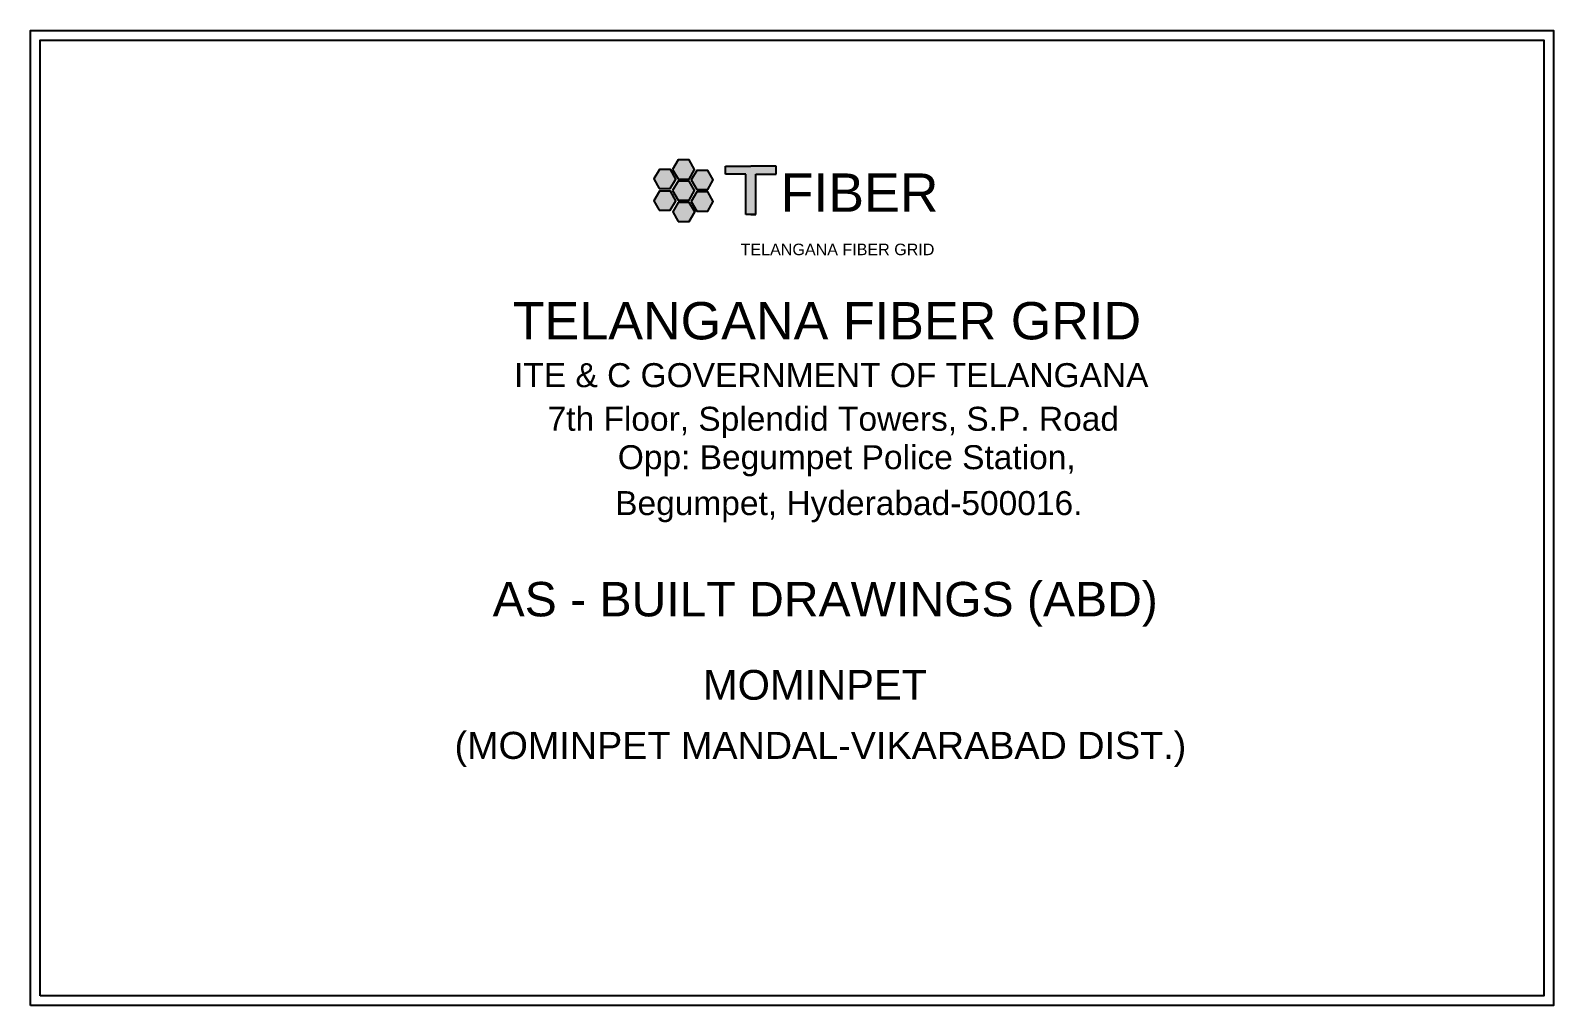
# Model space of a CAD drawing. Header units: inches. Extents: x 777 to 9331, y 1229 to 5049.
# Drawn here: x 776.7 to 1173.7, y 4721.3 to 4975.4 of the extents above; entities that cross this region are included whole.
import ezdxf
from ezdxf.enums import TextEntityAlignment as Align

# ---------------------------------------------------------------- set-up
doc = ezdxf.new("R2010")
doc.units = ezdxf.units.IN
doc.header["$MEASUREMENT"] = 0
doc.layers.add('Asbuilt_title', color=7, linetype='Continuous')
doc.layers.add('ROW', color=5, linetype='Continuous')
doc.styles.add('200', font='swisse.ttf')
doc.styles.get("Standard").update_dxf_attribs({"font": 'arial.ttf'})

msp = doc.modelspace()

# ---------------------------------------------------------------- hatches: boundary and pattern name
h = msp.add_hatch(color=256)
h.set_gradient(color1=(102, 0, 204), color2=(102, 0, 204), tint=1)
h.paths.add_polyline_path([(948.36, 4931.16), (949.8, 4933.64), (948.37, 4936.13), (945.5, 4936.14), (944.06, 4933.66), (945.49, 4931.16)])
h.paths.add_polyline_path([(948.36, 4936.66), (949.8, 4939.15), (948.37, 4941.64), (945.5, 4941.64), (944.06, 4939.16), (945.49, 4936.67)])
h.paths.add_polyline_path([(939.17, 4936.68), (940.6, 4934.19), (943.47, 4934.18), (944.92, 4936.66), (943.49, 4939.15), (940.62, 4939.16)])
h.paths.add_polyline_path([(940.6, 4928.53), (943.47, 4928.52), (944.92, 4931), (943.49, 4933.49), (940.62, 4933.5), (939.17, 4931.02)])
h.paths.add_polyline_path([(944.1, 4928.09), (945.53, 4925.59), (948.4, 4925.59), (949.84, 4928.07), (948.41, 4930.56), (945.54, 4930.57)])
h.paths.add_polyline_path([(950.37, 4928.33), (953.25, 4928.32), (954.69, 4930.8), (953.26, 4933.29), (950.39, 4933.3), (948.94, 4930.82)])
h.paths.add_polyline_path([(953.26, 4938.91), (950.39, 4938.92), (948.94, 4936.43), (950.37, 4933.94), (953.25, 4933.93), (954.69, 4936.42)])
h = msp.add_hatch(color=256)
h.set_gradient(color1=(102, 0, 204), color2=(102, 0, 204), tint=1)
h.paths.add_polyline_path([(965.78, 4937.93), (971.03, 4937.93), (971.03, 4940.03), (964.46, 4940.03), (957.9, 4940.03), (957.9, 4937.93), (963.15, 4937.93), (963.15, 4927.43), (964.46, 4927.43), (965.78, 4927.43)])

# ---------------------------------------------------------------- linework, layer by layer
for p, q in [((957.9, 4937.93), (957.9, 4940.03)), ((957.9, 4940.03), (964.46, 4940.03)), ((971.03, 4940.03), (964.46, 4940.03)), ((971.03, 4937.93), (971.03, 4940.03)), ((963.15, 4937.93), (957.9, 4937.93)), ((963.15, 4927.43), (963.15, 4937.93)), ((965.78, 4927.43), (965.78, 4937.93)), ((965.78, 4937.93), (971.03, 4937.93)), ((964.46, 4927.43), (963.15, 4927.43)), ((965.78, 4927.43), (964.46, 4927.43)), ((964.46, 4927.43), (965.78, 4927.43))]:
    msp.add_line(p, q)
for points in [[(945.49, 4936.67), (948.36, 4936.66), (949.8, 4939.15), (948.37, 4941.64), (945.5, 4941.64), (944.06, 4939.16)], [(940.6, 4934.19), (943.47, 4934.18), (944.92, 4936.66), (943.49, 4939.15), (940.62, 4939.16), (939.17, 4936.68)], [(945.49, 4931.16), (948.36, 4931.16), (949.8, 4933.64), (948.37, 4936.13), (945.5, 4936.14), (944.06, 4933.66)], [(950.37, 4933.94), (953.25, 4933.93), (954.69, 4936.42), (953.26, 4938.91), (950.39, 4938.92), (948.94, 4936.43)], [(940.6, 4928.53), (943.47, 4928.52), (944.92, 4931), (943.49, 4933.49), (940.62, 4933.5), (939.17, 4931.02)], [(950.37, 4928.33), (953.25, 4928.32), (954.69, 4930.8), (953.26, 4933.29), (950.39, 4933.3), (948.94, 4930.82)], [(945.53, 4925.59), (948.4, 4925.59), (949.84, 4928.07), (948.41, 4930.56), (945.54, 4930.57), (944.1, 4928.09)]]:
    msp.add_lwpolyline(points, close=True)
at = {"layer": 'Asbuilt_title'}
for points in [[(776.66, 4721.3), (776.66, 4975.37), (1173.74, 4975.37), (1173.74, 4721.3)], [(779.15, 4723.79), (779.15, 4972.88), (1171.25, 4972.88), (1171.25, 4723.79)]]:
    msp.add_lwpolyline(points, close=True, dxfattribs=at)

# ---------------------------------------------------------------- texts
at = {"color": 18, "true_color": 0x000000}
msp.add_text('FIBER', height=10, dxfattribs=at).set_placement((972.26, 4928.12))
at = {"color": 252, "true_color": 0x939598}
msp.add_text('TELANGANA FIBER GRID', height=3, dxfattribs=at).set_placement((961.8, 4916.82))
at = {"layer": 'ROW', "color": 5, "style": '200'}
for s, height, p in [(' TELANGANA FIBER GRID', 9.7276, (982.41, 4899.74)), ('ITE & C GOVERNMENT OF TELANGANA', 6.25, (985.44, 4885.56)), ('7th Floor, Splendid Towers, S.P. Road', 6.25, (985.97, 4874.19)), ('Opp: Begumpet Police Station,', 6.25, (989.47, 4864.18)), ('Begumpet, Hyderabad-500016.', 6.25, (990.01, 4852.22))]:
    msp.add_text(s, height=height, dxfattribs=at).set_placement(p, align=Align.MIDDLE_CENTER)
at = {"layer": 'ROW', "color": 6, "style": '200'}
msp.add_text('AS - BUILT DRAWINGS (ABD) ', height=8.9745, dxfattribs=at).set_placement((985.61, 4827.19), align=Align.MIDDLE_CENTER)
at = {"layer": 'ROW', "color": 1, "style": '200'}
for s, height, p in [('MOMINPET', 7.762, (981.2, 4804.86)), ('(MOMINPET MANDAL-VIKARABAD DIST.)', 7.0435, (982.61, 4789.09))]:
    msp.add_text(s, height=height, dxfattribs=at).set_placement(p, align=Align.MIDDLE_CENTER)

doc.saveas('drawing.dxf')
